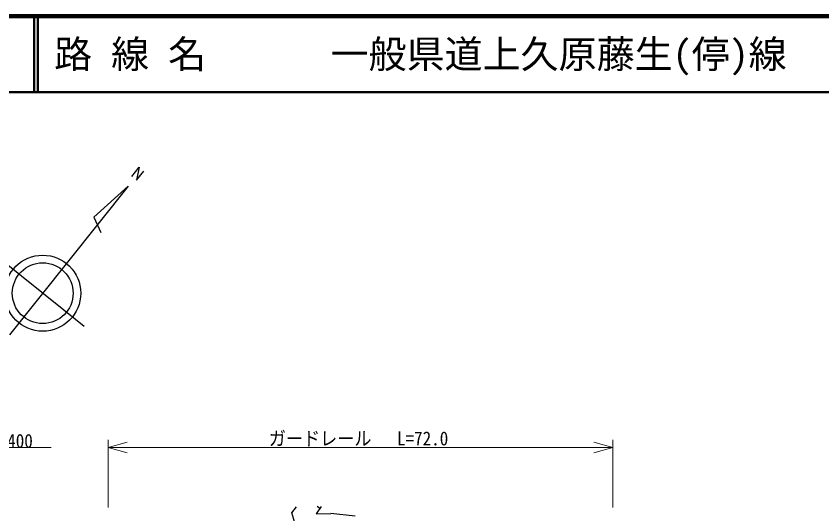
# Model space of a CAD drawing. Units: millimetres, scale not verified. Extents: x 40000 to 680000, y 20000 to 380000.
# Drawn here: x 175382 to 281363, y 314544 to 380000 of the extents above; entities that cross this region are included whole.
import ezdxf
from ezdxf.enums import TextEntityAlignment as Align

# ---------------------------------------------------------------- set-up
doc = ezdxf.new("R2010")
doc.units = ezdxf.units.MM
doc.header["$LTSCALE"] = 1000
for name, color, linetype, lineweight in [('M-BGD', 7, 'Continuous', 25), ('M-BMK-SRVR', 3, 'Continuous', 25), ('M-STR-HTXT', 7, 'Continuous', 13), ('M-TTL', 2, 'Continuous', 140), ('M-TTL-LINE', 7, 'Continuous', 50)]:
    doc.layers.add(name, color=color, linetype=linetype, lineweight=lineweight)
doc.layers.add('M-TTL-TXT', color=7, linetype='Continuous')
doc.styles.add('ＭＳ ゴシック', font='')
doc.styles.get('ＭＳ ゴシック').set_extended_font_data('MS Gothic')

msp = doc.modelspace()

# ---------------------------------------------------------------- linework, layer by layer
at = {"layer": 'M-BGD'}
for p, q in [((211627, 314660), (212252, 315458)), ((215518, 315531), (214836, 314570)), ((215518, 315531), (214836, 314570)), ((215333, 315271), (214984, 315519)), ((213053, 310200), (211627, 314660)), ((214836, 314570), (216764, 314610)), ((219994, 314227), (216764, 314610))]:
    msp.add_line(p, q, dxfattribs=at)
at = {"layer": 'M-BMK-SRVR'}
for p, q in [((190583, 358921), (191546, 360127)), ((191546, 360127), (191206, 358417)), ((191206, 358417), (192167, 359633)), ((190112, 357631), (174515, 338094)), ((190112, 357631), (185587, 353566)), ((185587, 353566), (186527, 351537)), ((184352, 339197), (173412, 347932))]:
    msp.add_line(p, q, dxfattribs=at)
for radius in [5000, 4000]:
    msp.add_circle((178882, 343565), radius, dxfattribs=at)
at = {"layer": 'M-STR-HTXT'}
for p, q in [((150318, 323285), (179987, 323285)), ((187499, 315380), (187499, 324285)), ((187499, 323285), (189999, 323985)), ((189999, 322585), (187499, 323285)), ((187499, 323285), (253871, 323285)), ((251371, 323985), (253871, 323285)), ((253871, 323285), (251371, 322585)), ((253871, 324285), (253871, 315380))]:
    msp.add_line(p, q, dxfattribs=at)
at = {"layer": 'M-TTL'}
msp.add_line((680000, 380000), (40000, 380000), dxfattribs=at)
at = {"layer": 'M-TTL-LINE'}
for p, q in [((177750, 380000), (177750, 370000)), ((178250, 380000), (178250, 370000)), ((40000, 370000), (680000, 370000))]:
    msp.add_line(p, q, dxfattribs=at)

# ---------------------------------------------------------------- texts
at = {"layer": 'M-STR-HTXT', "style": 'ＭＳ ゴシック', "width": 0.9}
for s, p in [('ガードレール \u3000L=72.0', (208614, 322997)), ('ヒューム管 L=10.3 φ=400', (151155, 322675))]:
    msp.add_text(s, height=1833, dxfattribs=at).set_placement(p, align=Align.BOTTOM_LEFT)
at = {"layer": 'M-TTL-TXT', "style": 'ＭＳ ゴシック'}
for s, p in [('路 線 名', (180380, 375000)), ('一般県道上久原藤生(停)線', (216734, 375000))]:
    msp.add_text(s, height=3666, dxfattribs=at).set_placement(p, align=Align.MIDDLE_LEFT)

doc.saveas('drawing.dxf')
